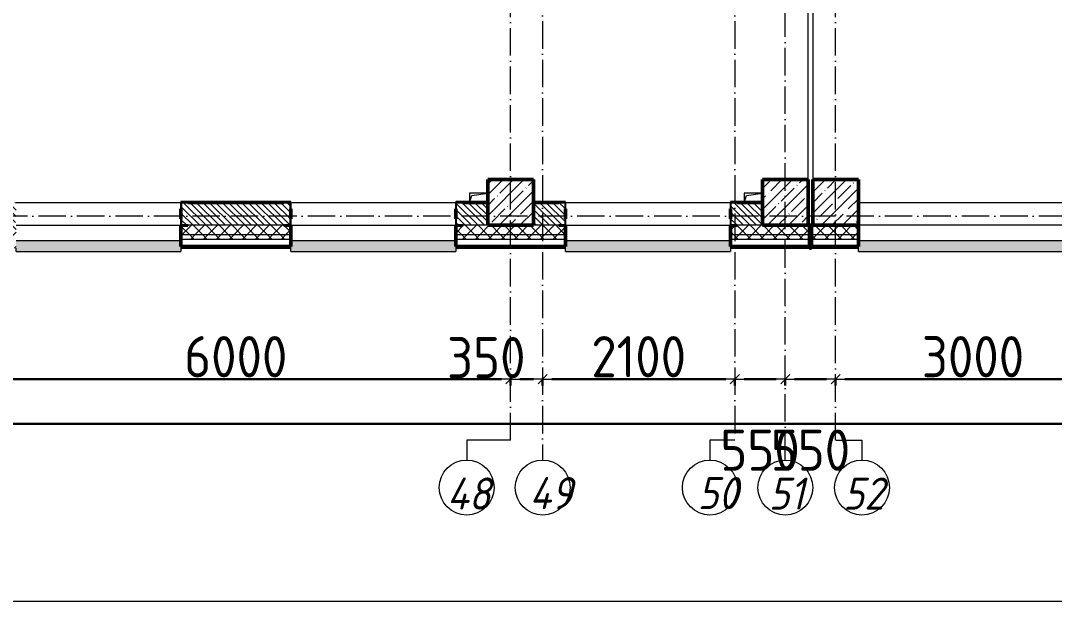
# Model space of a CAD drawing. Header units: millimetres. Extents: x 35697 to 388678, y -91946 to 171347.
# Drawn here: x 106510 to 117797, y 57688 to 64030 of the extents above; entities that cross this region are included whole.
import ezdxf

# ---------------------------------------------------------------- set-up
doc = ezdxf.new("R2010")
doc.units = ezdxf.units.MM
doc.linetypes.add('50_200_ШТРИХ_1Т_ш5_п1_п1_', pattern=[700, 500, -100, 0, -100])
for name, color, linetype, lineweight in [('3.1) ЖБ окна 1.2 м', 102, 'Continuous', 30), ('A-____-____-DIMS', 7, 'Continuous', 9), ('A-FLOR-____-OTLN', 7, 'Continuous', 9), ('A-GENM-____-MCUT', 7, 'Continuous', 25), ('A-GENM-____-OTLN', 7, 'Continuous', 9), ('A-GENM-____-OTLN-1', 7, 'Continuous', 25), ('A-GLAZ-____-OTLN', 7, 'Continuous', 9), ('A-WALL-____-MCUT-2', 7, 'Continuous', 50), ('A-WALL-____-MCUT-3', 7, 'Continuous', 9), ('A-WALL-____-OTLN', 7, 'Continuous', 9), ('A-WALL-____-PATT-1', 7, 'Continuous', 9), ('A-WALL-FNSH-MCUT-1', 7, 'Continuous', 9), ('S-COLS-____-MCUT', 7, 'Continuous', 50), ('S-COLS-____-OTLN', 7, 'Continuous', 9), ('S-GRID-____-IDEN', 7, 'Continuous', 9), ('S-GRID-____-OTLN', 7, 'Continuous', 9), ('S-GRID-____-OTLN-1', 7, '50_200_ШТРИХ_1Т_ш5_п1_п1_', 9)]:
    doc.layers.add(name, color=color, linetype=linetype, lineweight=lineweight)
doc.layers.add('A-GLAZ-____-OTLN-1', color=7, linetype='Continuous', lineweight=9, true_color=0xc0c0c0)
doc.styles.add('ISOCPEUR_I', font='isocpeui.ttf', dxfattribs={"width": 0.9, "height": 2.5})
doc.styles.add('СПДС', font='isocpeur.ttf', dxfattribs={"width": 0.9})
doc.dimstyles.new('Размера А3', dxfattribs={"dimtxt": 200, "dimasz": 100, "dimexe": 70, "dimexo": 100, "dimgap": 20, "dimtad": 1, "dimdec": 0, "dimrnd": 10, "dimzin": 0, "dimdsep": 46, "dimtxsty": 'СПДС', "dimblk": 'ARROWHEAD_6', "dimcen": 1, "dimclrd": 256, "dimclre": 256, "dimclrt": 256, "dimazin": 0, "dimtfac": 1, "dimtdec": 0, "dimtmove": 2, "dimatfit": 3, "dimfxl": 1, "dimtolj": 1, "dimtzin": 0, "dimarcsym": 0})
pattern_1 = [(45, (43259.71, 63713.66), (-70.71068, 70.71068), []), (135, (43259.71, 63713.66), (-70.71068, -70.71068), [])]
pattern_2 = [(135, (43259.71, 63713.66), (-35.35534, -35.35534), [])]
pattern_3 = [(45, (43259.71, 63713.66), (-85.53659, 85.53659), []), (45, (43316.74, 63713.66), (-85.53659, 85.53659), [])]

# ---------------------------------------------------------------- blocks, each defined once
blk = doc.blocks.new('BSC_Колонна _Прямоугольная - 500х500-V53-АР1_План отверстий 2 этажа в осях 1-64_А-ГГ')
at = {"layer": 'S-COLS-____-OTLN'}
h = blk.add_hatch(dxfattribs=at)
h.set_pattern_fill('FP_82', color=256, style=0, pattern_type=2)
h.set_pattern_definition([(45, (-71600, 1668.96), (-114.04925, 114.04925), []), (45, (-71485.95, 1668.96), (-114.04925, 114.04925), [201.613, -40.323, 3.353, -36.97])])
h.paths.add_polyline_path([(-250, -250), (250, -250), (250, 250), (-250, 250)], flags=0)
at = {"layer": 'S-COLS-____-MCUT'}
for p, q in [((250, 250), (-250, 250)), ((-250, 250), (-250, -250)), ((250, -250), (250, 250)), ((-250, -250), (250, -250))]:
    blk.add_line(p, q, dxfattribs=at)
blk = doc.blocks.new('BSC_Колонна _Прямоугольная - 500х500-V55-АР1_План отверстий 2 этажа в осях 1-64_А-ГГ')
at = {"layer": 'S-COLS-____-OTLN'}
h = blk.add_hatch(dxfattribs=at)
h.set_pattern_fill('FP_84', color=256, style=0, pattern_type=2)
h.set_pattern_definition([(45, (-68600, 1668.96), (-114.04925, 114.04925), []), (45, (-68485.95, 1668.96), (-114.04925, 114.04925), [201.613, -40.323, 3.353, -36.97])])
h.paths.add_polyline_path([(-250, -250), (250, -250), (250, 250), (-250, 250)], flags=0)
at = {"layer": 'S-COLS-____-MCUT'}
for p, q in [((250, 250), (-250, 250)), ((-250, 250), (-250, -250)), ((250, -250), (250, 250)), ((-250, -250), (250, -250))]:
    blk.add_line(p, q, dxfattribs=at)
blk = doc.blocks.new('BSC_Колонна _Прямоугольная - 500х500-V112-АР1_План отверстий 2 этажа в осях 1-64_А-ГГ')
at = {"layer": 'S-COLS-____-OTLN'}
h = blk.add_hatch(dxfattribs=at)
h.set_pattern_fill('FP_141', color=256, style=0, pattern_type=2)
h.set_pattern_definition([(45, (-72150, 1668.96), (-114.04925, 114.04925), []), (45, (-72035.95, 1668.96), (-114.04925, 114.04925), [201.613, -40.323, 3.353, -36.97])])
h.paths.add_polyline_path([(-250, -250), (250, -250), (250, 250), (-250, 250)], flags=0)
at = {"layer": 'S-COLS-____-MCUT'}
for p, q in [((250, 250), (-250, 250)), ((-250, 250), (-250, -250)), ((250, -250), (250, 250)), ((-250, -250), (250, -250))]:
    blk.add_line(p, q, dxfattribs=at)
blk = doc.blocks.new('Фахверк_СКБ_Уголок - 250_2700-27497298-АР1_План отверстий 2 этажа в осях 1-64_А-ГГ')
at = {"layer": 'A-GENM-____-MCUT'}
for p, q in [((200, 181), (125, 181)), ((125, 181), (125, 106)), ((131, 106), (131, 175)), ((131, 175), (200, 175)), ((200, 175), (200, 181)), ((125, 106), (131, 106)), ((131, -6), (125, -6)), ((125, -6), (125, -81)), ((125, -81), (200, -81)), ((131, -75), (131, -6)), ((200, -75), (131, -75)), ((200, -81), (200, -75))]:
    blk.add_line(p, q, dxfattribs=at)
blk = doc.blocks.new('AR_Отверстие прямоугольное _в плите_ - AR_Отверстие прямоугольное _в плите_-V161-АР1_План отверстий 2 этажа в осях 1-64_А-ГГ')
at = {"layer": 'A-GENM-____-OTLN'}
for p, q in [((100, 50), (-100, 50)), ((-100, 50), (-100, -50)), ((-100, -50), (-75, 25)), ((-75, 25), (100, 50))]:
    blk.add_line(p, q, dxfattribs=at)
blk = doc.blocks.new('Отлив_СКБ - Отлив витража_120_НВФ-31885687-АР1_План отверстий 2 этажа в осях 1-64_А-ГГ')
at = {"layer": 'A-GLAZ-____-OTLN-1'}
for points in [[(0, -2), (1800, -2), (1800, 0), (0, 0)], [(1485, -120), (1800, -120), (1800, -2), (0, -2), (0, -120)]]:
    blk.add_hatch(color=256, dxfattribs=at).paths.add_polyline_path(points, flags=0)
at = {"layer": 'A-GLAZ-____-OTLN'}
for p, q in [((0, 0), (1800, 0)), ((1800, -2), (0, -2)), ((0, -120), (0, -83)), ((1800, -63), (1800, -120)), ((0, -120), (1800, -120))]:
    blk.add_line(p, q, dxfattribs=at)
blk = doc.blocks.new('Отлив_СКБ - Отлив витража_120_НВФ-31885342-АР1_План отверстий 2 этажа в осях 1-64_А-ГГ')
at = {"layer": 'A-GLAZ-____-OTLN-1'}
for points in [[(0, 0), (0, -2), (7800, -2), (7800, 0), (2809, 0)], [(0, -2), (0, -120), (7800, -120), (7800, -2), (2809, -2)]]:
    blk.add_hatch(color=256, dxfattribs=at).paths.add_polyline_path(points, flags=0)
at = {"layer": 'A-GLAZ-____-OTLN'}
for p, q in [((0, 0), (7800, 0)), ((7800, -2), (0, -2)), ((0, -120), (0, -83)), ((7800, -83), (7800, -120)), ((0, -120), (7800, -120))]:
    blk.add_line(p, q, dxfattribs=at)
blk = doc.blocks.new('Отлив_СКБ - Отлив витража_120_НВФ-V195-АР1_План отверстий 2 этажа в осях 1-64_А-ГГ')
at = {"layer": 'A-GLAZ-____-OTLN-1'}
for points in [[(0, -2), (1800, -2), (1800, 0), (0, 0)], [(0, -120), (1800, -120), (1800, -2), (0, -2)]]:
    blk.add_hatch(color=256, dxfattribs=at).paths.add_polyline_path(points, flags=0)
at = {"layer": 'A-GLAZ-____-OTLN'}
for p, q in [((0, 0), (1800, 0)), ((0, 0), (0, -2)), ((1800, -2), (0, -2)), ((0, -120), (0, -2)), ((1800, -83), (1800, -120)), ((0, -120), (1800, -120))]:
    blk.add_line(p, q, dxfattribs=at)
blk = doc.blocks.new('Отлив_СКБ - Отлив витража_120_НВФ-V194-АР1_План отверстий 2 этажа в осях 1-64_А-ГГ')
at = {"layer": 'A-GLAZ-____-OTLN-1'}
for points in [[(1800, -2), (1800, 0), (0, 0), (0, -2), (1544, -2)], [(1544, -120), (1800, -120), (1800, -2), (0, -2), (0, -120)]]:
    blk.add_hatch(color=256, dxfattribs=at).paths.add_polyline_path(points, flags=0)
at = {"layer": 'A-GLAZ-____-OTLN'}
for p, q in [((0, 0), (1800, 0)), ((1800, -2), (0, -2)), ((0, -120), (0, -83)), ((1800, -83), (1800, -120)), ((0, -120), (1800, -120))]:
    blk.add_line(p, q, dxfattribs=at)
blk = doc.blocks.new('Стены 8 - Стены 4-31196234-АР1_План отверстий 2 этажа в осях 1-64_А-ГГ')
at = {"layer": 'A-WALL-____-MCUT-2'}
for p, q in [((-1799, 41030), (-1799, 41010)), ((-1549, 41030), (-1799, 41030)), ((-1799, 41010), (-1549, 41010)), ((-1549, 41010), (-1549, 41030))]:
    blk.add_line(p, q, dxfattribs=at)
blk = doc.blocks.new('Ось сетки - Круг_Ø6_00__ISO-2_5_0_9K_-25732049-АР1_План отверстий 2 этажа в осях 1-64_А-ГГ')
at = {"layer": 'S-GRID-____-IDEN'}
blk.add_circle((0, 0), 3, dxfattribs=at)
blk = doc.blocks.new('ARROWHEAD_6')
at = {"color": 0, "linetype": 'Continuous'}
for p, q in [((0, 0), (-1, 0)), ((-0.5, -0.5), (0.5, 0.5))]:
    blk.add_line(p, q, dxfattribs=at)
blk = doc.blocks.new('*D1899')
at = {"layer": 'A-____-____-DIMS', "lineweight": -2, "transparency": 16777216}
for p, q in [((47008, 455423), (47008, 455347)), ((47108, 455417), (52908, 455417)), ((53008, 455423), (53008, 455347))]:
    blk.add_line(p, q, dxfattribs=at)
at = {"layer": 'Defpoints', "color": 0, "transparency": 16777216}
for p in [(47008, 455523), (53008, 455523), (53008, 455417)]:
    blk.add_point(p, dxfattribs=at)
at = {"layer": 'A-____-____-DIMS', "lineweight": -2, "transparency": 16777216, "xscale": 100, "yscale": 100, "zscale": 100, "rotation": 180}
blk.add_blockref('ARROWHEAD_6', (47008, 455417), dxfattribs=at)
at = {"layer": 'A-____-____-DIMS', "lineweight": -2, "transparency": 16777216, "xscale": 100, "yscale": 100, "zscale": 100}
blk.add_blockref('ARROWHEAD_6', (53008, 455417), dxfattribs=at)
at = {"layer": 'A-____-____-DIMS', "transparency": 16777216, "insert": (50008, 455662), "char_height": 450, "attachment_point": 5, "style": 'СПДС'}
blk.add_mtext('\\A1;6000', dxfattribs=at)
blk = doc.blocks.new('*D1900')
at = {"layer": 'A-____-____-DIMS', "lineweight": -2, "transparency": 16777216}
for p, q in [((53008, 455423), (53008, 455347)), ((53108, 455417), (53258, 455417)), ((53358, 455423), (53358, 455347))]:
    blk.add_line(p, q, dxfattribs=at)
at = {"layer": 'Defpoints', "color": 0, "transparency": 16777216}
for p in [(53008, 455523), (53358, 455523), (53358, 455417)]:
    blk.add_point(p, dxfattribs=at)
at = {"layer": 'A-____-____-DIMS', "lineweight": -2, "transparency": 16777216, "xscale": 100, "yscale": 100, "zscale": 100, "rotation": 180}
blk.add_blockref('ARROWHEAD_6', (53008, 455417), dxfattribs=at)
at = {"layer": 'A-____-____-DIMS', "lineweight": -2, "transparency": 16777216, "xscale": 100, "yscale": 100, "zscale": 100}
blk.add_blockref('ARROWHEAD_6', (53358, 455417), dxfattribs=at)
at = {"layer": 'A-____-____-DIMS', "transparency": 16777216, "insert": (52314, 455877), "char_height": 450, "attachment_point": 1, "line_spacing_factor": 1.149209, "style": 'СПДС'}
blk.add_mtext('\\A1;350', dxfattribs=at)
blk = doc.blocks.new('*D1901')
at = {"layer": 'A-____-____-DIMS', "lineweight": -2, "transparency": 16777216}
for p, q in [((53358, 455423), (53358, 455347)), ((53458, 455417), (55358, 455417)), ((55458, 455423), (55458, 455347))]:
    blk.add_line(p, q, dxfattribs=at)
at = {"layer": 'Defpoints', "color": 0, "transparency": 16777216}
for p in [(53358, 455523), (55458, 455523), (55458, 455417)]:
    blk.add_point(p, dxfattribs=at)
at = {"layer": 'A-____-____-DIMS', "lineweight": -2, "transparency": 16777216, "xscale": 100, "yscale": 100, "zscale": 100, "rotation": 180}
blk.add_blockref('ARROWHEAD_6', (53358, 455417), dxfattribs=at)
at = {"layer": 'A-____-____-DIMS', "lineweight": -2, "transparency": 16777216, "xscale": 100, "yscale": 100, "zscale": 100}
blk.add_blockref('ARROWHEAD_6', (55458, 455417), dxfattribs=at)
at = {"layer": 'A-____-____-DIMS', "transparency": 16777216, "insert": (54408, 455662), "char_height": 450, "attachment_point": 5, "style": 'СПДС'}
blk.add_mtext('\\A1;2100', dxfattribs=at)
blk = doc.blocks.new('*D1902')
at = {"layer": 'A-____-____-DIMS', "lineweight": -2, "transparency": 16777216}
for p, q in [((55458, 455423), (55458, 455347)), ((55558, 455417), (55908, 455417)), ((56008, 455423), (56008, 455347))]:
    blk.add_line(p, q, dxfattribs=at)
at = {"layer": 'Defpoints', "color": 0, "transparency": 16777216}
for p in [(55458, 455523), (56008, 455523), (56008, 455417)]:
    blk.add_point(p, dxfattribs=at)
at = {"layer": 'A-____-____-DIMS', "lineweight": -2, "transparency": 16777216, "xscale": 100, "yscale": 100, "zscale": 100, "rotation": 180}
blk.add_blockref('ARROWHEAD_6', (55458, 455417), dxfattribs=at)
at = {"layer": 'A-____-____-DIMS', "lineweight": -2, "transparency": 16777216, "xscale": 100, "yscale": 100, "zscale": 100}
blk.add_blockref('ARROWHEAD_6', (56008, 455417), dxfattribs=at)
at = {"layer": 'A-____-____-DIMS', "transparency": 16777216, "insert": (55733, 454642), "char_height": 450, "attachment_point": 5, "style": 'СПДС'}
blk.add_mtext('\\A1;550', dxfattribs=at)
blk = doc.blocks.new('*D1903')
at = {"layer": 'A-____-____-DIMS', "lineweight": -2, "transparency": 16777216}
for p, q in [((56008, 455423), (56008, 455347)), ((56108, 455417), (56458, 455417)), ((56558, 455423), (56558, 455347))]:
    blk.add_line(p, q, dxfattribs=at)
at = {"layer": 'Defpoints', "color": 0, "transparency": 16777216}
for p in [(56008, 455523), (56558, 455523), (56558, 455417)]:
    blk.add_point(p, dxfattribs=at)
at = {"layer": 'A-____-____-DIMS', "lineweight": -2, "transparency": 16777216, "xscale": 100, "yscale": 100, "zscale": 100, "rotation": 180}
blk.add_blockref('ARROWHEAD_6', (56008, 455417), dxfattribs=at)
at = {"layer": 'A-____-____-DIMS', "lineweight": -2, "transparency": 16777216, "xscale": 100, "yscale": 100, "zscale": 100}
blk.add_blockref('ARROWHEAD_6', (56558, 455417), dxfattribs=at)
at = {"layer": 'A-____-____-DIMS', "transparency": 16777216, "insert": (56283, 454642), "char_height": 450, "attachment_point": 5, "style": 'СПДС'}
blk.add_mtext('\\A1;550', dxfattribs=at)
blk = doc.blocks.new('*D1904')
at = {"layer": 'A-____-____-DIMS', "lineweight": -2, "transparency": 16777216}
for p, q in [((56558, 455423), (56558, 455347)), ((56658, 455417), (59458, 455417)), ((59558, 455423), (59558, 455347))]:
    blk.add_line(p, q, dxfattribs=at)
at = {"layer": 'Defpoints', "color": 0, "transparency": 16777216}
for p in [(56558, 455523), (59558, 455523), (59558, 455417)]:
    blk.add_point(p, dxfattribs=at)
at = {"layer": 'A-____-____-DIMS', "lineweight": -2, "transparency": 16777216, "xscale": 100, "yscale": 100, "zscale": 100, "rotation": 180}
blk.add_blockref('ARROWHEAD_6', (56558, 455417), dxfattribs=at)
at = {"layer": 'A-____-____-DIMS', "lineweight": -2, "transparency": 16777216, "xscale": 100, "yscale": 100, "zscale": 100}
blk.add_blockref('ARROWHEAD_6', (59558, 455417), dxfattribs=at)
at = {"layer": 'A-____-____-DIMS', "transparency": 16777216, "insert": (58058, 455662), "char_height": 450, "attachment_point": 5, "style": 'СПДС'}
blk.add_mtext('\\A1;3000', dxfattribs=at)
blk = doc.blocks.new('*D1911')
at = {"layer": 'A-____-____-DIMS', "lineweight": -2, "transparency": 16777216}
for p, q in [((-17942, 454935), (-17942, 454859)), ((-17842, 454929), (85458, 454929)), ((85558, 454935), (85558, 454859))]:
    blk.add_line(p, q, dxfattribs=at)
at = {"layer": 'Defpoints', "color": 0, "transparency": 16777216}
for p in [(-17942, 455035), (85558, 455035), (85558, 454929)]:
    blk.add_point(p, dxfattribs=at)
at = {"layer": 'A-____-____-DIMS', "lineweight": -2, "transparency": 16777216, "xscale": 100, "yscale": 100, "zscale": 100, "rotation": 180}
blk.add_blockref('ARROWHEAD_6', (-17942, 454929), dxfattribs=at)
at = {"layer": 'A-____-____-DIMS', "lineweight": -2, "transparency": 16777216, "xscale": 100, "yscale": 100, "zscale": 100}
blk.add_blockref('ARROWHEAD_6', (85558, 454929), dxfattribs=at)
at = {"layer": 'A-____-____-DIMS', "transparency": 16777216, "insert": (33808, 455174), "char_height": 450, "attachment_point": 5, "style": 'СПДС'}
blk.add_mtext('\\A1;103500', dxfattribs=at)
blk = doc.blocks.new('2этаж')
at = {"layer": 'S-GRID-____-OTLN-1', "color": 251, "ltscale": 0.6, "true_color": 0x636466}
for p, q in [((53358.3, 508896.9), (53358.3, 454533.3)), ((55458.3, 508896.9), (55458.3, 454750.2)), ((53008.3, 454750.2), (53008.3, 469166.5)), ((56008.3, 454533.3), (56008.3, 469166.5)), ((56558.3, 454750.2), (56558.3, 469166.5)), ((88482.7, 457197), (-20260.4, 457197))]:
    blk.add_line(p, q, dxfattribs=at)
at = {"layer": 'S-GRID-____-IDEN', "char_height": 350, "attachment_point": 1, "style": 'ISOCPEUR_I'}
for s, insert, width in [('48', (52314.3, 454342.1), 425.696), ('49', (53215, 454347.3), 425.696), ('50', (55050.7, 454347.3), 404.05), ('51', (55827.3, 454342.1), 346.329), ('52', (56641.2, 454342.1), 404.05)]:
    blk.add_mtext(s, dxfattribs=dict(at, insert=insert, width=width))
at = {"layer": 'A-____-____-DIMS'}
for base, p1, p2, picture, middle in [((53008.3, 455417.4), (47008.3, 455523.5), (53008.3, 455523.5), '*D1899', (50008.3, 455662.4)), ((55458.3, 455417.4), (53358.3, 455523.5), (55458.3, 455523.5), '*D1901', (54408.3, 455662.4)), ((59558.3, 455417.4), (56558.3, 455523.5), (59558.3, 455523.5), '*D1904', (58058.3, 455662.4)), ((85558.3, 454929.2), (-17941.7, 455035.3), (85558.3, 455035.3), '*D1911', (33808.3, 455174.2)), ((56008.3, 455417.4), (55458.3, 455523.5), (56008.3, 455523.5), '*D1902', (55733.3, 454642.4)), ((56558.3, 455417.4), (56008.3, 455523.5), (56558.3, 455523.5), '*D1903', (56283.3, 454642.4))]:
    dim = blk.add_linear_dim(base=base, p1=p1, p2=p2, dimstyle='Размера А3', override={"dimtxt": 450}, dxfattribs=at)
    dim.commit()
    dim.dimension.update_dxf_attribs({"geometry": picture, "text_midpoint": middle})
dim = blk.add_linear_dim(base=(53358.3, 455417.4), p1=(53008.3, 455523.5), p2=(53358.3, 455523.5), dimstyle='Размера А3', override={"dimtxt": 450}, dxfattribs=at)
dim.commit()
dim.dimension.update_dxf_attribs({"geometry": '*D1900', "text_midpoint": (52698.7, 455577.4), "dimtype": 128})

msp = doc.modelspace()

# ---------------------------------------------------------------- hatches: boundary and pattern name
at = {"layer": 'A-WALL-____-PATT-1'}
h = msp.add_hatch(dxfattribs=at)
h.set_pattern_fill('FP_6', color=256, style=0, pattern_type=2)
h.set_pattern_definition(pattern_2)
h.paths.add_polyline_path([(111293, 61795), (111610, 61795), (111610, 62045), (111266, 62045), (111266, 61976), (111260, 61976), (111260, 61864), (111266, 61864), (111266, 61795)], flags=0)
h.paths.add_polyline_path([(109454, 61795), (109454, 61864), (109459, 61864), (109459, 61976), (109454, 61976), (109454, 62045), (108266, 62045), (108266, 61976), (108260, 61976), (108260, 61864), (108266, 61864), (108266, 61795), (109385, 61795)], flags=0)
h.paths.add_polyline_path([(106385, 61795), (106454, 61795), (106454, 61864), (106460, 61864), (106460, 61976), (106454, 61976), (106454, 62045), (106110, 62045), (106110, 61795)], flags=0)
h = msp.add_hatch(dxfattribs=at)
h.set_pattern_fill('FP_6', color=256, style=0, pattern_type=2)
h.set_pattern_definition(pattern_2)
h.paths.add_polyline_path([(114266, 61795), (114610, 61795), (114610, 62045), (114266, 62045), (114266, 61976), (114260, 61976), (114260, 61864), (114266, 61864), (114266, 61799)], flags=0)
h.paths.add_polyline_path([(112110, 61795), (112454, 61795), (112454, 61864), (112460, 61864), (112460, 61976), (112454, 61976), (112454, 62045), (112110, 62045)], flags=0)
h = msp.add_hatch(dxfattribs=at)
h.set_pattern_fill('FP_1', color=256, style=0, pattern_type=2)
h.set_pattern_definition(pattern_1)
h.paths.add_polyline_path([(144510, 61695), (144510, 61795), (135485, 61795), (135485, 61789), (135410, 61789), (135410, 61695), (144010, 61695)], flags=0)
h.paths.add_polyline_path([(133610, 61695), (133610, 61789), (133535, 61789), (133535, 61795), (125660, 61795), (125660, 61695), (133387, 61695)], flags=0)
h.paths.add_polyline_path([(124160, 61695), (124660, 61695), (124660, 61795), (123535, 61795), (123535, 61789), (123460, 61789), (123460, 61695), (123535, 61695)], flags=0)
h.paths.add_polyline_path([(114260, 61695), (115660, 61695), (115660, 61795), (114335, 61795), (114335, 61789), (114260, 61789)], flags=0)
h.paths.add_polyline_path([(112110, 61695), (112460, 61695), (112460, 61789), (112385, 61789), (112385, 61795), (111335, 61795), (111335, 61789), (111260, 61789), (111260, 61695), (111610, 61695)], flags=0)
h.paths.add_polyline_path([(109459, 61695), (109459, 61789), (109385, 61789), (109385, 61795), (108335, 61795), (108335, 61789), (108260, 61789), (108260, 61695), (108642, 61695)], flags=0)
h.paths.add_polyline_path([(106460, 61695), (106460, 61789), (106385, 61789), (106385, 61795), (105335, 61795), (105335, 61789), (105260, 61789), (105260, 61695), (105991, 61695)], flags=0)
h.paths.add_polyline_path([(102610, 61695), (103460, 61695), (103460, 61789), (103385, 61789), (103385, 61795), (102335, 61795), (102335, 61789), (102260, 61789), (102260, 61695), (102456, 61695)], flags=0)
h.paths.add_polyline_path([(97154, 61695), (97460, 61695), (97460, 61789), (97385, 61789), (97385, 61795), (96335, 61795), (96335, 61789), (96260, 61789), (96260, 61695), (97110, 61695)], flags=0)
h.paths.add_polyline_path([(93260, 61695), (94460, 61695), (94460, 61789), (94385, 61789), (94385, 61795), (93335, 61795), (93335, 61789), (93260, 61789)], flags=0)
h.paths.add_polyline_path([(90968, 61695), (91460, 61695), (91460, 61789), (91385, 61789), (91385, 61795), (90335, 61795), (90335, 61789), (90260, 61789), (90260, 61695), (90335, 61695)], flags=0)
h.paths.add_polyline_path([(88316, 61695), (88460, 61695), (88460, 61789), (88385, 61789), (88385, 61795), (87335, 61795), (87335, 61789), (87260, 61789), (87260, 61695), (88110, 61695)], flags=0)
h.paths.add_polyline_path([(85460, 61695), (85460, 61789), (85385, 61789), (85385, 61795), (84335, 61795), (84335, 61789), (84260, 61789), (84260, 61695), (85385, 61695)], flags=0)
h.paths.add_polyline_path([(82460, 61695), (82460, 61789), (82385, 61789), (82385, 61795), (81060, 61795), (81060, 61695), (82454, 61695)], flags=0)
h.paths.add_polyline_path([(78060, 61695), (79260, 61695), (79260, 61789), (79185, 61789), (79185, 61795), (78060, 61795)], flags=0)
h.paths.add_polyline_path([(76254, 61695), (76260, 61695), (76260, 61789), (76185, 61789), (76185, 61795), (75135, 61795), (75135, 61789), (75060, 61789), (75060, 61695), (76185, 61695)], flags=0)
h.paths.add_polyline_path([(73185, 61695), (73260, 61695), (73260, 61789), (73185, 61789), (73185, 61795), (72060, 61795), (72060, 61695), (72560, 61695)], flags=0)
h.paths.add_polyline_path([(69560, 61695), (70260, 61695), (70260, 61789), (70185, 61789), (70185, 61795), (69060, 61795), (69060, 61695)], flags=0)
h.paths.add_polyline_path([(67260, 61695), (67260, 61789), (67185, 61789), (67185, 61795), (66135, 61795), (66135, 61789), (66060, 61789), (66060, 61695), (66223, 61695)], flags=0)
h.paths.add_polyline_path([(64185, 61695), (64260, 61695), (64260, 61789), (64185, 61789), (64185, 61795), (63060, 61795), (63060, 61695), (63572, 61695)], flags=0)
h.paths.add_polyline_path([(60060, 61695), (61260, 61695), (61260, 61789), (61185, 61789), (61185, 61795), (60060, 61795)], flags=0)
h.paths.add_polyline_path([(58260, 61695), (58260, 61789), (58185, 61789), (58185, 61795), (57135, 61795), (57135, 61789), (57060, 61789), (57060, 61695), (58160, 61695)], flags=0)
h.paths.add_polyline_path([(56060, 61695), (56060, 61789), (55985, 61789), (55985, 61795), (50735, 61795), (50735, 61789), (50660, 61789), (50660, 61695), (55618, 61695)], flags=0)
h.paths.add_polyline_path([(48560, 61695), (49660, 61695), (49660, 61789), (49585, 61789), (49585, 61795), (40810, 61795), (40810, 61695), (48548, 61695)], flags=0)
h = msp.add_hatch(dxfattribs=at)
h.set_pattern_fill('FP_1', color=256, style=0, pattern_type=2)
h.set_pattern_definition(pattern_1)
h.paths.add_polyline_path([(144510, 61645), (144610, 61645), (144610, 61695), (135410, 61695), (135410, 61645), (143991, 61645)], flags=0)
h.paths.add_polyline_path([(132503, 61645), (133610, 61645), (133610, 61695), (125660, 61695), (125660, 61645), (131619, 61645)], flags=0)
h.paths.add_polyline_path([(123460, 61645), (124660, 61645), (124660, 61695), (123460, 61695)], flags=0)
h.paths.add_polyline_path([(115660, 61645), (115660, 61695), (114260, 61695), (114260, 61645), (114828, 61645)], flags=0)
h.paths.add_polyline_path([(112460, 61645), (112460, 61695), (111260, 61695), (111260, 61645), (112177, 61645)], flags=0)
h.paths.add_polyline_path([(108642, 61645), (109459, 61645), (109459, 61695), (108260, 61695), (108260, 61645)], flags=0)
h.paths.add_polyline_path([(106460, 61645), (106460, 61695), (105260, 61695), (105260, 61645), (105991, 61645)], flags=0)
h.paths.add_polyline_path([(103340, 61645), (103460, 61645), (103460, 61695), (102260, 61695), (102260, 61645), (102456, 61645)], flags=0)
h.paths.add_polyline_path([(97460, 61645), (97460, 61695), (96260, 61695), (96260, 61645), (97154, 61645)], flags=0)
h.paths.add_polyline_path([(94460, 61645), (94460, 61695), (93260, 61695), (93260, 61645), (93619, 61645)], flags=0)
h.paths.add_polyline_path([(90260, 61645), (91460, 61645), (91460, 61695), (90260, 61695)], flags=0)
h.paths.add_polyline_path([(88316, 61645), (88460, 61645), (88460, 61695), (87260, 61695), (87260, 61645), (87433, 61645)], flags=0)
h.paths.add_polyline_path([(85460, 61645), (85460, 61695), (84260, 61695), (84260, 61645), (84781, 61645)], flags=0)
h.paths.add_polyline_path([(82130, 61645), (82460, 61645), (82460, 61695), (81060, 61695), (81060, 61645), (81247, 61645)], flags=0)
h.paths.add_polyline_path([(79260, 61645), (79260, 61695), (78060, 61695), (78060, 61645), (78595, 61645)], flags=0)
h.paths.add_polyline_path([(76260, 61645), (76260, 61695), (75060, 61695), (75060, 61645)], flags=0)
h.paths.add_polyline_path([(73260, 61645), (73260, 61695), (72060, 61695), (72060, 61645)], flags=0)
h.paths.add_polyline_path([(69060, 61645), (70260, 61645), (70260, 61695), (69060, 61695)], flags=0)
h.paths.add_polyline_path([(67260, 61645), (67260, 61695), (66060, 61695), (66060, 61645), (66223, 61645)], flags=0)
h.paths.add_polyline_path([(64260, 61645), (64260, 61695), (63060, 61695), (63060, 61645), (63572, 61645)], flags=0)
h.paths.add_polyline_path([(61260, 61645), (61260, 61695), (60060, 61695), (60060, 61645), (60921, 61645)], flags=0)
h.paths.add_polyline_path([(58260, 61645), (58260, 61695), (57060, 61695), (57060, 61645), (57386, 61645)], flags=0)
h.paths.add_polyline_path([(56060, 61645), (56060, 61695), (50660, 61695), (50660, 61645), (55618, 61645)], flags=0)
h.paths.add_polyline_path([(49660, 61645), (49660, 61695), (40710, 61695), (40710, 61645), (48548, 61645)], flags=0)
h = msp.add_hatch(dxfattribs=at)
h.set_pattern_fill('FP_3', color=256, style=0, pattern_type=2)
h.set_pattern_definition(pattern_3)
h.paths.add_polyline_path([(114828, 61545), (115125, 61545), (115125, 61565), (114261, 61565), (114261, 61545)], flags=0)
h.paths.add_polyline_path([(112177, 61545), (112460, 61545), (112460, 61565), (111260, 61565), (111260, 61545), (111293, 61545)], flags=0)
h.paths.add_polyline_path([(109459, 61545), (109459, 61565), (108260, 61565), (108260, 61545), (108642, 61545)], flags=0)
h.paths.add_polyline_path([(105261, 61545), (106460, 61545), (106460, 61565), (105261, 61565)], flags=0)
h.paths.add_polyline_path([(103340, 61545), (103460, 61545), (103460, 61565), (102260, 61565), (102260, 61545), (102456, 61545)], flags=0)
h.paths.add_polyline_path([(96270, 61545), (97460, 61545), (97460, 61565), (96260, 61565), (96260, 61545)], flags=0)
h.paths.add_polyline_path([(94460, 61545), (94460, 61565), (93260, 61565), (93260, 61545), (93619, 61545)], flags=0)
h.paths.add_polyline_path([(90968, 61545), (91460, 61545), (91460, 61565), (90260, 61565), (90260, 61545)], flags=0)
h.paths.add_polyline_path([(88316, 61545), (88460, 61545), (88460, 61565), (87260, 61565), (87260, 61545), (87433, 61545)], flags=0)
h.paths.add_polyline_path([(84781, 61545), (85460, 61545), (85460, 61565), (84260, 61565), (84260, 61545)], flags=0)
h.paths.add_polyline_path([(82130, 61545), (82460, 61545), (82460, 61565), (81595, 61565), (81595, 61545)], flags=0)
h = msp.add_hatch(dxfattribs=at)
h.set_pattern_fill('FP_3', color=256, style=0, pattern_type=2)
h.set_pattern_definition(pattern_3)
h.paths.add_polyline_path([(144740, 61545), (144740, 61565), (135410, 61565), (135410, 61545), (143991, 61545)], flags=0)
h.paths.add_polyline_path([(133610, 61545), (133610, 61565), (125660, 61565), (125660, 61545), (133387, 61545)], flags=0)
h.paths.add_polyline_path([(123460, 61545), (124660, 61545), (124660, 61565), (123460, 61565)], flags=0)
h.paths.add_polyline_path([(115660, 61545), (115660, 61565), (115145, 61565), (115145, 61545)], flags=0)

# ---------------------------------------------------------------- linework, layer by layer
at = {"color": 1, "lineweight": 0}
msp.add_lwpolyline([(35697, 156516), (148933, 156516), (148933, 57688), (35697, 57688)], close=True, dxfattribs=at)
at = {"layer": 'A-FLOR-____-OTLN'}
for p, q in [((115160, 69295), (115160, 62295)), ((115110, 62295), (115110, 68895))]:
    msp.add_line(p, q, dxfattribs=at)
at = {"layer": 'A-WALL-____-MCUT-2'}
for p, q in [((108260, 61976), (108260, 61864)), ((109385, 62045), (108335, 62045)), ((109459, 61864), (109459, 61976)), ((111260, 61976), (111260, 61864)), ((111610, 62045), (111335, 62045)), ((112385, 62045), (112110, 62045)), ((112460, 61864), (112460, 61976)), ((114260, 61976), (114260, 61864)), ((114610, 62045), (114335, 62045)), ((108260, 61789), (108260, 61565)), ((109459, 61565), (109459, 61789)), ((111260, 61789), (111260, 61565)), ((112460, 61565), (112460, 61789)), ((114260, 61789), (114260, 61565)), ((115160, 61795), (115110, 61795)), ((115660, 61565), (115660, 61795)), ((108260, 61565), (109459, 61565)), ((111260, 61565), (112460, 61565)), ((114260, 61565), (115660, 61565))]:
    msp.add_line(p, q, dxfattribs=at)
at = {"layer": 'A-WALL-____-MCUT-3'}
for p, q in [((109385, 61795), (108335, 61795)), ((111610, 61795), (111335, 61795)), ((112385, 61795), (112110, 61795)), ((114610, 61795), (114335, 61795)), ((108260, 61695), (109459, 61695)), ((108260, 61645), (109459, 61645)), ((111260, 61695), (112460, 61695)), ((111260, 61645), (112460, 61645)), ((114260, 61695), (115660, 61695)), ((114260, 61645), (115660, 61645))]:
    msp.add_line(p, q, dxfattribs=at)
at = {"layer": 'A-WALL-____-OTLN'}
for p, q in [((106460, 62045), (108260, 62045)), ((109460, 62045), (111260, 62045)), ((112460, 62045), (114260, 62045)), ((115660, 62045), (118160, 62045)), ((106460, 61795), (108260, 61795)), ((109460, 61795), (111260, 61795)), ((112460, 61795), (114260, 61795)), ((118160, 61795), (115660, 61795)), ((109460, 61545), (109459, 61545))]:
    msp.add_line(p, q, dxfattribs=at)
at = {"layer": 'A-WALL-FNSH-MCUT-1'}
for p, q in [((108260, 61565), (108260, 61545)), ((108260, 61545), (109459, 61545)), ((109459, 61545), (109459, 61565)), ((111260, 61565), (111260, 61545)), ((111260, 61545), (112460, 61545)), ((112460, 61545), (112460, 61565)), ((114261, 61565), (114261, 61545)), ((114261, 61545), (115125, 61545)), ((115125, 61545), (115125, 61565)), ((115145, 61565), (115145, 61545)), ((115145, 61545), (115660, 61545)), ((115660, 61545), (115660, 61565))]:
    msp.add_line(p, q, dxfattribs=at)
at = {"layer": 'S-GRID-____-OTLN'}
for p, q in [((111380, 59448), (111380, 59231)), ((111860, 59448), (111380, 59448)), ((114036, 59448), (114036, 59231)), ((114310, 59448), (114036, 59448)), ((115410, 59448), (115697, 59448)), ((115697, 59448), (115697, 59231))]:
    msp.add_line(p, q, dxfattribs=at)

# ---------------------------------------------------------------- block references
at = {"layer": '3.1) ЖБ окна 1.2 м'}
msp.add_blockref('2этаж', (58851, -395302), dxfattribs=at)
at = {"layer": 'A-GENM-____-OTLN'}
for p in [(111510, 62095), (114510, 62095)]:
    msp.add_blockref('AR_Отверстие прямоугольное _в плите_ - AR_Отверстие прямоугольное _в плите_-V161-АР1_План отверстий 2 этажа в осях 1-64_А-ГГ', p, dxfattribs=at)
at = {"layer": 'A-GENM-____-OTLN-1'}
for p in [(108135, 61870), (111135, 61870), (114135, 61870)]:
    msp.add_blockref('Фахверк_СКБ_Уголок - 250_2700-27497298-АР1_План отверстий 2 этажа в осях 1-64_А-ГГ', p, dxfattribs=at)
at = {"layer": 'A-GENM-____-OTLN-1', "rotation": 180}
for p in [(109585, 61970), (112585, 61970)]:
    msp.add_blockref('Фахверк_СКБ_Уголок - 250_2700-27497298-АР1_План отверстий 2 этажа в осях 1-64_А-ГГ', p, dxfattribs=at)
at = {"layer": 'A-GLAZ-____-OTLN'}
for name, p in [('Отлив_СКБ - Отлив витража_120_НВФ-V194-АР1_План отверстий 2 этажа в осях 1-64_А-ГГ', (106460, 61628)), ('Отлив_СКБ - Отлив витража_120_НВФ-V195-АР1_План отверстий 2 этажа в осях 1-64_А-ГГ', (109460, 61628)), ('Отлив_СКБ - Отлив витража_120_НВФ-31885687-АР1_План отверстий 2 этажа в осях 1-64_А-ГГ', (112460, 61628)), ('Отлив_СКБ - Отлив витража_120_НВФ-31885342-АР1_План отверстий 2 этажа в осях 1-64_А-ГГ', (115660, 61628))]:
    msp.add_blockref(name, p, dxfattribs=at)
at = {"layer": 'A-WALL-____-OTLN', "rotation": 89.9999999999999}
msp.add_blockref('Стены 8 - Стены 4-31196234-АР1_План отверстий 2 этажа в осях 1-64_А-ГГ', (156155, 63343), dxfattribs=at)
at = {"layer": 'S-COLS-____-OTLN'}
for name, p in [('BSC_Колонна _Прямоугольная - 500х500-V55-АР1_План отверстий 2 этажа в осях 1-64_А-ГГ', (111860, 62045)), ('BSC_Колонна _Прямоугольная - 500х500-V53-АР1_План отверстий 2 этажа в осях 1-64_А-ГГ', (114860, 62045)), ('BSC_Колонна _Прямоугольная - 500х500-V112-АР1_План отверстий 2 этажа в осях 1-64_А-ГГ', (115410, 62045))]:
    msp.add_blockref(name, p, dxfattribs=at)
at = {"layer": 'S-GRID-____-IDEN', "xscale": 99.99999999999993, "yscale": 99.99999999999993, "zscale": 99.99999999999993}
for p in [(111380, 58931), (114860, 58931), (115697, 58931)]:
    msp.add_blockref('Ось сетки - Круг_Ø6_00__ISO-2_5_0_9K_-25732049-АР1_План отверстий 2 этажа в осях 1-64_А-ГГ', p, dxfattribs=at)
at = {"layer": 'S-GRID-____-IDEN', "xscale": 99.99999999999993, "yscale": 99.99999999999993, "zscale": 99.99999999999993, "rotation": 180}
for p in [(112210, 58931), (114036, 58931)]:
    msp.add_blockref('Ось сетки - Круг_Ø6_00__ISO-2_5_0_9K_-25732049-АР1_План отверстий 2 этажа в осях 1-64_А-ГГ', p, dxfattribs=at)

doc.saveas('drawing.dxf')
